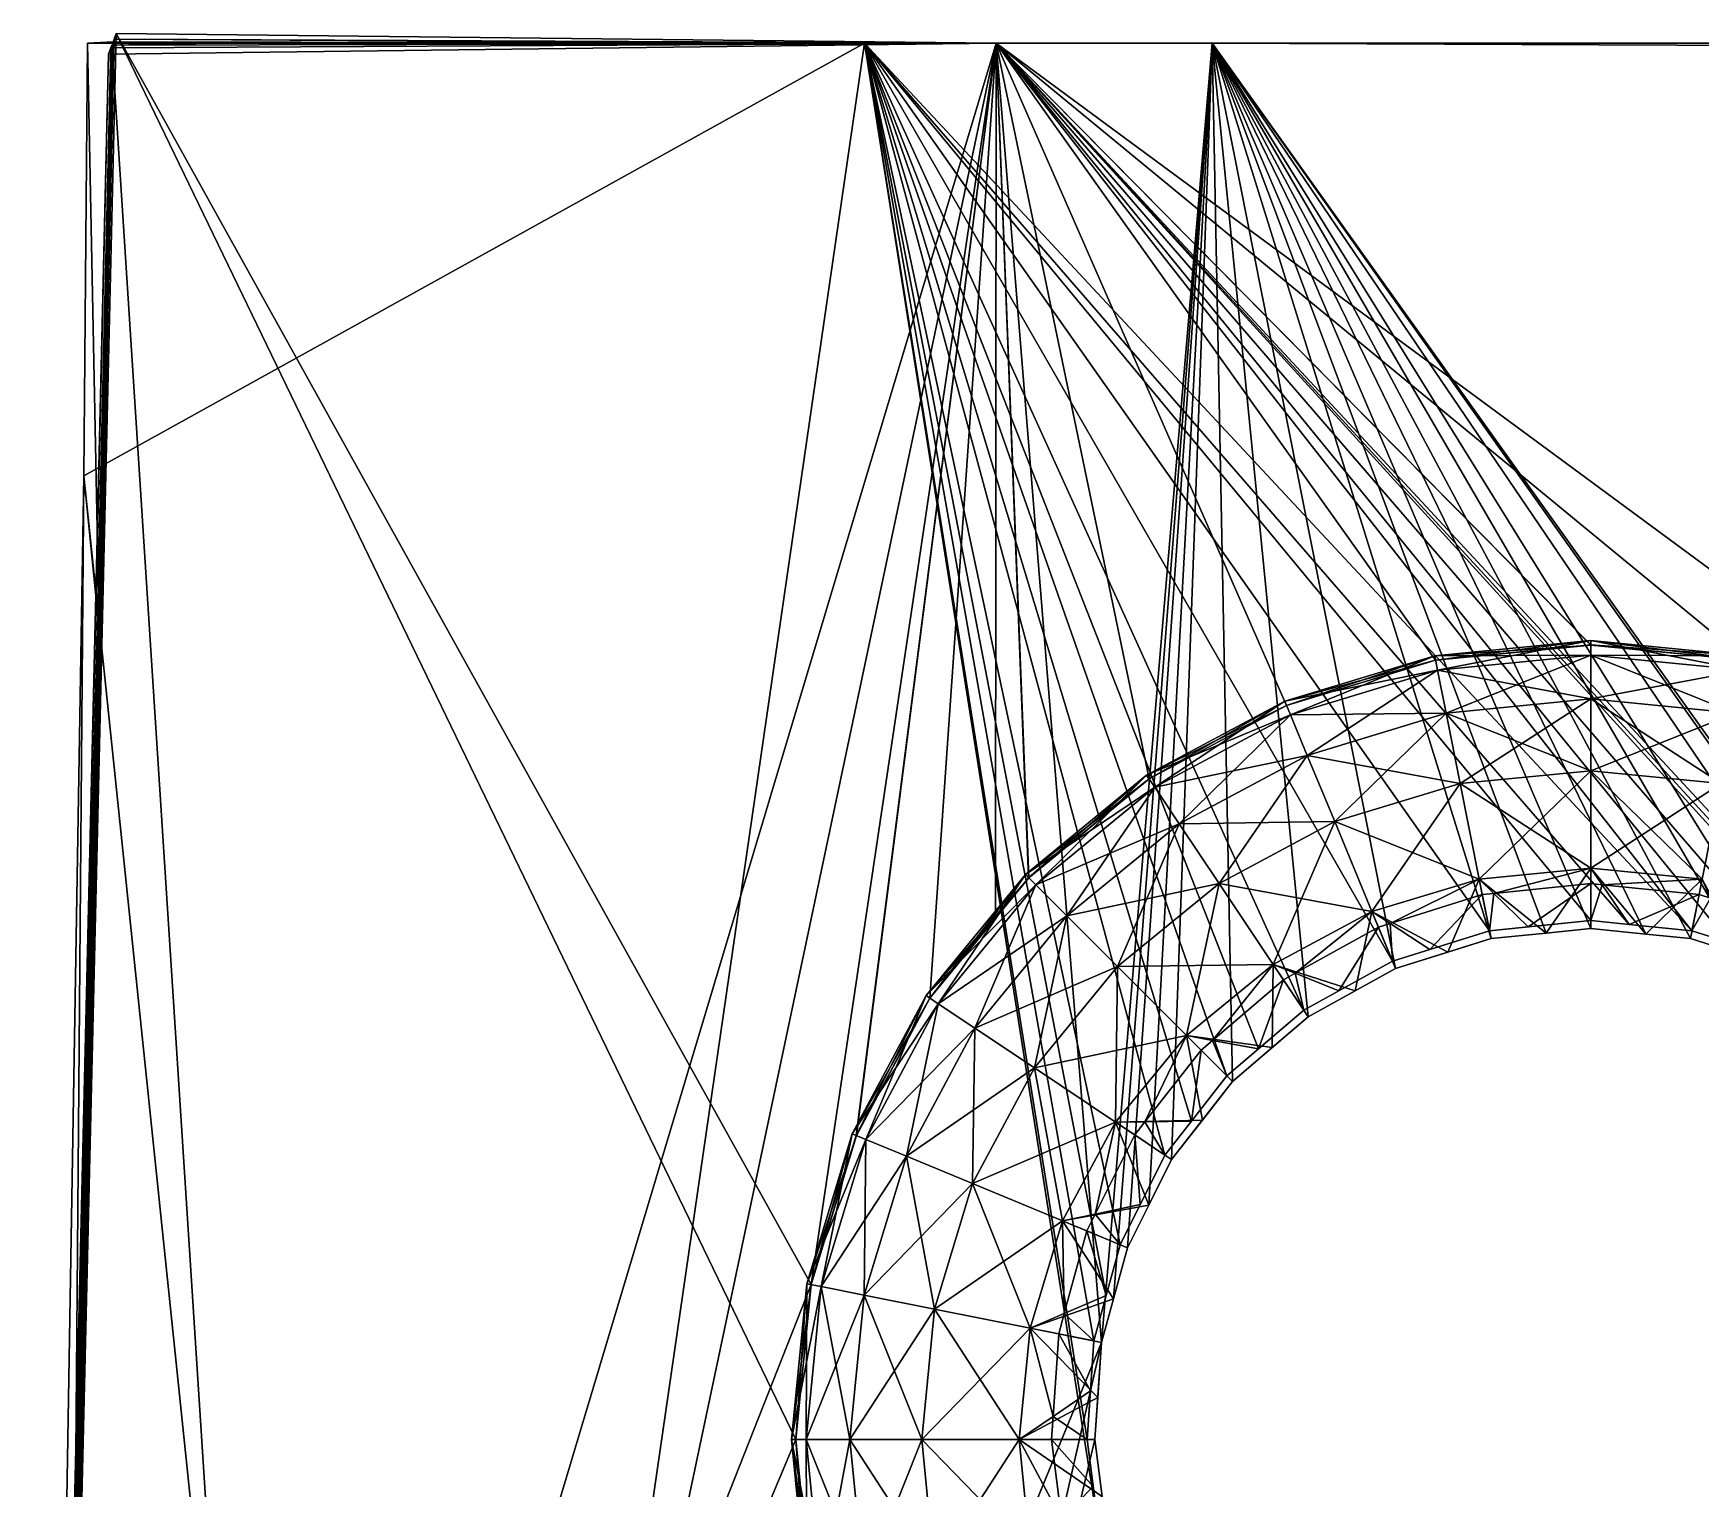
# Model space of a CAD drawing. Extents: x -4 to 137, y -13 to 10.
# Drawn here: x 129.038 to 132.27, y 0.952 to 3.773 of the extents above; entities that cross this region are included whole.
import ezdxf

# ---------------------------------------------------------------- set-up
doc = ezdxf.new("R2010")
doc.units = 0
doc.header["$MEASUREMENT"] = 0

msp = doc.modelspace()

# ---------------------------------------------------------------- linework, layer by layer
for points in [[(130.546127, 1.347416, -20.458923), (129.038467, -2.474059, -20.508068), (130.90448, 3.753922, -20.424419)], [(130.90448, 3.753922, -20.424419), (129.038467, -2.474059, -20.508068), (129.184372, 3.732794, -20.450243)], [(129.188675, 3.744788, -19.001154), (129.045807, -2.440143, -18.155001), (129.19072, 3.750339, -18.313505)], [(129.045807, -2.440143, -18.155001), (129.591476, -2.463961, -18.17906), (129.19072, 3.750339, -18.313505)], [(129.049133, -2.445647, -16.908186), (129.05394, -2.432048, -15.290351), (129.194885, 3.761699, -16.906315)], [(129.194885, 3.761699, -16.906315), (129.193054, 3.756686, -17.527205), (129.049133, -2.445647, -16.908186)], [(129.16629, 2.617997, -17.537811), (129.049133, -2.445647, -16.908186), (129.193054, 3.756686, -17.527205)], [(129.199203, 3.773057, -15.449228), (129.194885, 3.761699, -16.906315), (129.05394, -2.432048, -15.290351)], [(129.199203, 3.773057, -15.449228), (129.05394, -2.432048, -15.290351), (130.516266, 1.04693, -15.375971)], [(129.136551, 2.914978, -17.555918), (129.16629, 2.617997, -17.537811), (129.143494, 3.754221, -17.541269)], [(129.143494, 3.754221, -17.541269), (130.6492, 3.754221, -17.541269), (129.136551, 2.914978, -17.555918)], [(129.136551, 2.914978, -17.555918), (130.6492, 3.754221, -17.541269), (129.717072, -2.665063, -17.653318)], [(129.193054, 3.756686, -17.527205), (129.143494, 3.754221, -17.541269), (129.16629, 2.617997, -17.537811)], [(129.143494, 3.754221, -17.541269), (129.193054, 3.756686, -17.527205), (130.6492, 3.754221, -17.541269)], [(130.90448, 3.753922, -20.424419), (129.184372, 3.732794, -20.450243), (130.90448, 3.754221, -18.975273)], [(129.188675, 3.744788, -19.001154), (130.90448, 3.754221, -18.975273), (129.184372, 3.732794, -20.450243)], [(129.188675, 3.744788, -19.001154), (129.19072, 3.750339, -18.313505), (130.90448, 3.754221, -18.975273)], [(129.386536, 3.754221, -18.2876), (130.90448, 3.754221, -18.975273), (129.19072, 3.750339, -18.313505)], [(129.19072, 3.750339, -18.313505), (129.591476, -2.463961, -18.17906), (130.90448, 3.754221, -18.2876)], [(129.386536, 3.754221, -18.2876), (129.19072, 3.750339, -18.313505), (130.90448, 3.754221, -18.2876)], [(129.194885, 3.761699, -16.906315), (130.558075, 3.754221, -17.501268), (129.193054, 3.756686, -17.527205)], [(130.558075, 3.754221, -17.501268), (130.6492, 3.754221, -17.541269), (129.193054, 3.756686, -17.527205)], [(129.199203, 3.773057, -15.449228), (130.90448, 3.753818, -15.42322), (129.194885, 3.761699, -16.906315)], [(130.90448, 3.754223, -16.880358), (129.194885, 3.761699, -16.906315), (130.90448, 3.753818, -15.42322)], [(130.558075, 3.754221, -17.501268), (129.194885, 3.761699, -16.906315), (130.90448, 3.754221, -17.501268)], [(130.90448, 3.754223, -16.880358), (130.90448, 3.754221, -17.501268), (129.194885, 3.761699, -16.906315)], [(130.90448, 3.753818, -15.42322), (129.199203, 3.773057, -15.449228), (130.545868, 1.347491, -15.381218)], [(130.545868, 1.347491, -15.381218), (129.199203, 3.773057, -15.449228), (130.516266, 1.04693, -15.375971)], [(130.90448, 3.754221, -18.975273), (129.386536, 3.754221, -18.2876), (130.90448, 3.754221, -18.2876)], [(130.90448, 3.754221, -18.2876), (129.591476, -2.463961, -18.17906), (131.109146, 1.235486, -18.243633)], [(130.6492, 3.754221, -17.541269), (131.10553, 0.857637, -17.591829), (129.717072, -2.665063, -17.653318)], [(130.633545, 1.636503, -15.386262), (130.90448, 3.753818, -15.42322), (130.545868, 1.347491, -15.381218)], [(130.633789, 1.63638, -20.453878), (130.546127, 1.347416, -20.458923), (130.90448, 3.753922, -20.424419)], [(130.6492, 3.754221, -17.541269), (130.558075, 3.754221, -17.501268), (130.90448, 3.754221, -17.541269)], [(130.90448, 3.754221, -17.501268), (130.90448, 3.754221, -17.541269), (130.558075, 3.754221, -17.501268)], [(130.77594, 1.902856, -15.390911), (130.90448, 3.753818, -15.42322), (130.633545, 1.636503, -15.386262)], [(130.776154, 1.902688, -20.44923), (130.633789, 1.63638, -20.453878), (130.90448, 3.753922, -20.424419)], [(130.90448, 3.754221, -17.541269), (132.253342, 2.033376, -17.571306), (130.6492, 3.754221, -17.541269)], [(132.253342, 2.033376, -17.571306), (132.131805, 2.045721, -17.571091), (130.6492, 3.754221, -17.541269)], [(132.131805, 2.045721, -17.571091), (132.057129, 2.053306, -17.570959), (130.6492, 3.754221, -17.541269)], [(131.081161, 1.046922, -17.588524), (131.10553, 0.857637, -17.591829), (130.6492, 3.754221, -17.541269)], [(132.057129, 2.053306, -17.570959), (131.860901, 2.033376, -17.571306), (130.6492, 3.754221, -17.541269)], [(131.094238, 1.238452, -17.585182), (131.081161, 1.046922, -17.588524), (130.6492, 3.754221, -17.541269)], [(131.860901, 2.033376, -17.571306), (131.672913, 1.974499, -17.572334), (130.6492, 3.754221, -17.541269)], [(131.118073, 1.326127, -17.583651), (131.094238, 1.238452, -17.585182), (130.6492, 3.754221, -17.541269)], [(131.672913, 1.974499, -17.572334), (131.500931, 1.879326, -17.573996), (130.6492, 3.754221, -17.541269)], [(131.144897, 1.424778, -17.581928), (131.118073, 1.326127, -17.583651), (130.6492, 3.754221, -17.541269)], [(131.500931, 1.879326, -17.573996), (131.412994, 1.80424, -17.575306), (130.6492, 3.754221, -17.541269)], [(131.231781, 1.5984, -17.578899), (131.144897, 1.424778, -17.581928), (130.6492, 3.754221, -17.541269)], [(131.412994, 1.80424, -17.575306), (131.351944, 1.752103, -17.576216), (130.6492, 3.754221, -17.541269)], [(131.283127, 1.664086, -17.577751), (131.231781, 1.5984, -17.578899), (130.6492, 3.754221, -17.541269)], [(131.351944, 1.752103, -17.576216), (131.283127, 1.664086, -17.577751), (130.6492, 3.754221, -17.541269)], [(130.903549, 2.058324, -15.393625), (130.90448, 3.753818, -15.42322), (130.77594, 1.902856, -15.390911)], [(130.903549, 2.05789, -20.446522), (130.776154, 1.902688, -20.44923), (130.90448, 3.753922, -20.424419)], [(130.903549, 2.05789, -20.446522), (130.90448, 3.753922, -20.424419), (130.967743, 2.136112, -20.445156)], [(130.903549, 2.058324, -15.393625), (130.96756, 2.136318, -15.394986), (130.90448, 3.753818, -15.42322)], [(130.90448, 3.753818, -15.42322), (133.938065, 3.753818, -15.42322), (130.90448, 3.754223, -16.880358)], [(130.90448, 3.754223, -16.880358), (133.341324, 3.754222, -17.501268), (130.90448, 3.754221, -17.501268)], [(133.938065, 3.754223, -16.880358), (130.90448, 3.754223, -16.880358), (133.938065, 3.753818, -15.42322)], [(133.341324, 3.754222, -17.501268), (130.90448, 3.754223, -16.880358), (133.938065, 3.754222, -17.501268)], [(133.938065, 3.754223, -16.880358), (133.938065, 3.754222, -17.501268), (130.90448, 3.754223, -16.880358)], [(130.90448, 3.754221, -17.541269), (130.90448, 3.754221, -17.501268), (133.498306, 3.754222, -17.541269)], [(133.341324, 3.754222, -17.501268), (133.498306, 3.754222, -17.541269), (130.90448, 3.754221, -17.501268)], [(130.90448, 3.754221, -17.541269), (133.498306, 3.754222, -17.541269), (132.762314, 1.752104, -17.576216)], [(130.90448, 3.754221, -18.975273), (133.938065, 3.75422, -18.975273), (130.90448, 3.753922, -20.424419)], [(130.90448, 3.754221, -18.975273), (130.90448, 3.754221, -18.2876), (133.938065, 3.75422, -18.975273)], [(131.323151, 3.75422, -18.2876), (133.938065, 3.75422, -18.975273), (130.90448, 3.754221, -18.2876)], [(131.323151, 3.75422, -18.2876), (130.90448, 3.754221, -18.2876), (131.109146, 1.235486, -18.243633)], [(132.253342, 2.033376, -17.571306), (130.90448, 3.754221, -17.541269), (132.325775, 2.010692, -17.571703)], [(132.325775, 2.010692, -17.571703), (130.90448, 3.754221, -17.541269), (132.44133, 1.974499, -17.572334)], [(132.674225, 1.827324, -17.574903), (130.90448, 3.754221, -17.541269), (132.762314, 1.752104, -17.576216)], [(132.44133, 1.974499, -17.572334), (130.90448, 3.754221, -17.541269), (132.613312, 1.879327, -17.573996)], [(132.613312, 1.879327, -17.573996), (130.90448, 3.754221, -17.541269), (132.674225, 1.827324, -17.574903)], [(133.938065, 3.753922, -20.424419), (130.90448, 3.753922, -20.424419), (133.938065, 3.75422, -18.975273)], [(130.90448, 3.753922, -20.424419), (133.938065, 3.753922, -20.424419), (132.646683, 2.470019, -20.439327)], [(132.357681, 2.557675, -20.437798), (130.90448, 3.753922, -20.424419), (132.646683, 2.470019, -20.439327)], [(132.057129, 2.587274, -20.437281), (130.90448, 3.753922, -20.424419), (132.357681, 2.557675, -20.437798)], [(131.756577, 2.557676, -20.437798), (130.90448, 3.753922, -20.424419), (132.057129, 2.587274, -20.437281)], [(130.967743, 2.136112, -20.445156), (130.90448, 3.753922, -20.424419), (131.201202, 2.327675, -20.441813)], [(131.46756, 2.470019, -20.439327), (130.90448, 3.753922, -20.424419), (131.756577, 2.557676, -20.437798)], [(131.201202, 2.327675, -20.441813), (130.90448, 3.753922, -20.424419), (131.46756, 2.470019, -20.439327)], [(130.90448, 3.753818, -15.42322), (132.64679, 2.470284, -15.400816), (133.938065, 3.753818, -15.42322)], [(132.357727, 2.557956, -15.402346), (132.64679, 2.470284, -15.400816), (130.90448, 3.753818, -15.42322)], [(132.057129, 2.587557, -15.402863), (132.357727, 2.557956, -15.402346), (130.90448, 3.753818, -15.42322)], [(131.756516, 2.557956, -15.402346), (132.057129, 2.587557, -15.402863), (130.90448, 3.753818, -15.42322)], [(130.96756, 2.136318, -15.394986), (131.201065, 2.327915, -15.398331), (130.90448, 3.753818, -15.42322)], [(131.467468, 2.470284, -15.400816), (131.756516, 2.557956, -15.402346), (130.90448, 3.753818, -15.42322)], [(131.201065, 2.327915, -15.398331), (131.467468, 2.470284, -15.400816), (130.90448, 3.753818, -15.42322)], [(131.13208, 1.319822, -18.245106), (131.323151, 3.75422, -18.2876), (131.109146, 1.235486, -18.243633)], [(131.159042, 1.418923, -18.246836), (131.323151, 3.75422, -18.2876), (131.13208, 1.319822, -18.245106)], [(131.200439, 1.501668, -18.24828), (131.323151, 3.75422, -18.2876), (131.159042, 1.418923, -18.246836)], [(131.244568, 1.589857, -18.249819), (131.323151, 3.75422, -18.2876), (131.200439, 1.501668, -18.24828)], [(131.362869, 1.741176, -18.25246), (131.323151, 3.75422, -18.2876), (131.244568, 1.589857, -18.249819)], [(133.938065, 3.75422, -18.975273), (131.323151, 3.75422, -18.2876), (133.938065, 3.754221, -18.2876)], [(133.938065, 3.754221, -18.2876), (131.323151, 3.75422, -18.2876), (134.024551, 3.742448, -18.287384)], [(131.323151, 3.75422, -18.2876), (132.869675, 1.589856, -18.249819), (134.024551, 3.742448, -18.287384)], [(132.751389, 1.741176, -18.25246), (132.869675, 1.589856, -18.249819), (131.323151, 3.75422, -18.2876)], [(132.604706, 1.866431, -18.254648), (132.751389, 1.741176, -18.25246), (131.323151, 3.75422, -18.2876)], [(132.435379, 1.960124, -18.256283), (132.604706, 1.866431, -18.254648), (131.323151, 3.75422, -18.2876)], [(132.351944, 1.986261, -18.256739), (132.435379, 1.960124, -18.256283), (131.323151, 3.75422, -18.2876)], [(131.509537, 1.866431, -18.254648), (131.323151, 3.75422, -18.2876), (131.362869, 1.741176, -18.25246)], [(132.250305, 2.018096, -18.257294), (132.351944, 1.986261, -18.256739), (131.323151, 3.75422, -18.2876)], [(131.678864, 1.960126, -18.256283), (131.323151, 3.75422, -18.2876), (131.509537, 1.866431, -18.254648)], [(132.164154, 2.026844, -18.257448), (132.250305, 2.018096, -18.257294), (131.323151, 3.75422, -18.2876)], [(131.863937, 2.018096, -18.257294), (131.323151, 3.75422, -18.2876), (131.678864, 1.960126, -18.256283)], [(132.164154, 2.026844, -18.257448), (131.323151, 3.75422, -18.2876), (132.057129, 2.037713, -18.257637)], [(131.970978, 2.028964, -18.257484), (131.323151, 3.75422, -18.2876), (131.863937, 2.018096, -18.257294)], [(132.057129, 2.037713, -18.257637), (131.323151, 3.75422, -18.2876), (131.970978, 2.028964, -18.257484)], [(129.038467, -2.474059, -20.508068), (129.042877, -2.462694, -19.020126), (129.184372, 3.732794, -20.450243)], [(129.188675, 3.744788, -19.001154), (129.184372, 3.732794, -20.450243), (129.042877, -2.462694, -19.020126)], [(129.188675, 3.744788, -19.001154), (129.042877, -2.462694, -19.020126), (129.045807, -2.440143, -18.155001)], [(129.16629, 2.617997, -17.537811), (129.136551, 2.914978, -17.555918), (129.047119, -2.451111, -17.585037)], [(129.092102, -2.454402, -17.649641), (129.047119, -2.451111, -17.585037), (129.136551, 2.914978, -17.555918)], [(129.092102, -2.454402, -17.649641), (129.136551, 2.914978, -17.555918), (129.717072, -2.665063, -17.653318)], [(129.049133, -2.445647, -16.908186), (129.16629, 2.617997, -17.537811), (129.047119, -2.451111, -17.585037)], [(131.754852, 2.566503, -16.208389), (132.057129, 2.596273, -16.208389), (131.756516, 2.557956, -15.402346)], [(132.057129, 2.596273, -16.208389), (131.754852, 2.566503, -16.208389), (132.057129, 2.567765, -16.560669)], [(132.057129, 2.596272, -19.629211), (131.754852, 2.566503, -19.629211), (132.057129, 2.587274, -20.437281)], [(131.754852, 2.566503, -19.629211), (132.057129, 2.596272, -19.629211), (131.760422, 2.538543, -19.276932)], [(131.756577, 2.557676, -20.437798), (132.057129, 2.587274, -20.437281), (131.754852, 2.566503, -19.629211)], [(132.057129, 2.587557, -15.402863), (131.756516, 2.557956, -15.402346), (132.057129, 2.596273, -16.208389)], [(132.057129, 2.567765, -19.276932), (131.760422, 2.538543, -19.276932), (132.057129, 2.596272, -19.629211)], [(132.057129, 2.596273, -16.208389), (132.359375, 2.566503, -16.208389), (132.057129, 2.587557, -15.402863)], [(132.359375, 2.566503, -16.208389), (132.057129, 2.596273, -16.208389), (132.353821, 2.538542, -16.560669)], [(132.057129, 2.567765, -16.560669), (132.353821, 2.538542, -16.560669), (132.057129, 2.596273, -16.208389)], [(132.057129, 2.587274, -20.437281), (132.357681, 2.557675, -20.437798), (132.057129, 2.596272, -19.629211)], [(132.359375, 2.566503, -19.629211), (132.057129, 2.596272, -19.629211), (132.357681, 2.557675, -20.437798)], [(132.057129, 2.596272, -19.629211), (132.359375, 2.566503, -19.629211), (132.057129, 2.567765, -19.276932)], [(132.357727, 2.557956, -15.402346), (132.057129, 2.587557, -15.402863), (132.359375, 2.566503, -16.208389)], [(131.754852, 2.566503, -19.629211), (131.464203, 2.478336, -19.629211), (131.756577, 2.557676, -20.437798)], [(131.464203, 2.478336, -19.629211), (131.754852, 2.566503, -19.629211), (131.475128, 2.452, -19.276932)], [(131.464203, 2.478336, -16.208389), (131.754852, 2.566503, -16.208389), (131.467468, 2.470284, -15.400816)], [(131.754852, 2.566503, -16.208389), (131.464203, 2.478336, -16.208389), (131.760422, 2.538542, -16.560669)], [(131.46756, 2.470019, -20.439327), (131.756577, 2.557676, -20.437798), (131.464203, 2.478336, -19.629211)], [(131.756516, 2.557956, -15.402346), (131.467468, 2.470284, -15.400816), (131.754852, 2.566503, -16.208389)], [(131.760422, 2.538543, -19.276932), (131.475128, 2.452, -19.276932), (131.754852, 2.566503, -19.629211)], [(131.760422, 2.538542, -16.560669), (132.057129, 2.567765, -16.560669), (131.754852, 2.566503, -16.208389)], [(131.760422, 2.538543, -19.276932), (132.057129, 2.567765, -19.276932), (131.777023, 2.455093, -18.930557)], [(132.057129, 2.567765, -16.560669), (131.760422, 2.538542, -16.560669), (132.057129, 2.48268, -16.907042)], [(132.057129, 2.482679, -18.930557), (131.777023, 2.455093, -18.930557), (132.057129, 2.567765, -19.276932)], [(132.353821, 2.538542, -19.276932), (132.057129, 2.567765, -19.276932), (132.359375, 2.566503, -19.629211)], [(132.057129, 2.567765, -19.276932), (132.353821, 2.538542, -19.276932), (132.057129, 2.482679, -18.930557)], [(132.353821, 2.538542, -16.560669), (132.057129, 2.567765, -16.560669), (132.337234, 2.455092, -16.907042)], [(132.057129, 2.48268, -16.907042), (132.337234, 2.455092, -16.907042), (132.057129, 2.567765, -16.560669)], [(131.475128, 2.451999, -16.560669), (131.760422, 2.538542, -16.560669), (131.464203, 2.478336, -16.208389)], [(131.475128, 2.452, -19.276932), (131.760422, 2.538543, -19.276932), (131.50769, 2.373389, -18.930557)], [(131.760422, 2.538542, -16.560669), (131.475128, 2.451999, -16.560669), (131.777023, 2.455092, -16.907042)], [(131.777023, 2.455093, -18.930557), (131.50769, 2.373389, -18.930557), (131.760422, 2.538543, -19.276932)], [(131.777023, 2.455092, -16.907042), (132.057129, 2.48268, -16.907042), (131.760422, 2.538542, -16.560669)], [(132.337234, 2.455091, -18.930557), (132.057129, 2.482679, -18.930557), (132.353821, 2.538542, -19.276932)], [(131.464203, 2.478336, -19.629211), (131.19635, 2.33516, -19.629213), (131.46756, 2.470019, -20.439327)], [(131.19635, 2.33516, -19.629213), (131.464203, 2.478336, -19.629211), (131.212189, 2.311457, -19.276932)], [(131.19635, 2.335161, -16.208389), (131.464203, 2.478336, -16.208389), (131.201065, 2.327915, -15.398331)], [(131.464203, 2.478336, -16.208389), (131.19635, 2.335161, -16.208389), (131.475128, 2.451999, -16.560669)], [(131.201202, 2.327675, -20.441813), (131.46756, 2.470019, -20.439327), (131.19635, 2.33516, -19.629213)], [(131.467468, 2.470284, -15.400816), (131.201065, 2.327915, -15.398331), (131.464203, 2.478336, -16.208389)], [(131.475128, 2.452, -19.276932), (131.212189, 2.311457, -19.276932), (131.464203, 2.478336, -19.629211)], [(132.057129, 2.48268, -16.907042), (131.777023, 2.455092, -16.907042), (132.057129, 2.343667, -17.22821)], [(131.777023, 2.455093, -18.930557), (132.057129, 2.482679, -18.930557), (131.804138, 2.318749, -18.609388)], [(132.057129, 2.343666, -18.609388), (131.804138, 2.318749, -18.609388), (132.057129, 2.482679, -18.930557)], [(132.057129, 2.343667, -17.22821), (132.310104, 2.31875, -17.22821), (132.057129, 2.48268, -16.907042)], [(132.337234, 2.455092, -16.907042), (132.057129, 2.48268, -16.907042), (132.310104, 2.31875, -17.22821)], [(132.057129, 2.482679, -18.930557), (132.337234, 2.455091, -18.930557), (132.057129, 2.343666, -18.609388)], [(131.212189, 2.311457, -16.560669), (131.475128, 2.451999, -16.560669), (131.19635, 2.335161, -16.208389)], [(131.212189, 2.311457, -19.276932), (131.475128, 2.452, -19.276932), (131.25946, 2.240711, -18.930557)], [(131.475128, 2.451999, -16.560669), (131.212189, 2.311457, -16.560669), (131.50769, 2.373387, -16.907042)], [(131.50769, 2.373389, -18.930557), (131.25946, 2.240711, -18.930557), (131.475128, 2.452, -19.276932)], [(131.50769, 2.373387, -16.907042), (131.777023, 2.455092, -16.907042), (131.475128, 2.451999, -16.560669)], [(131.50769, 2.373389, -18.930557), (131.777023, 2.455093, -18.930557), (131.560883, 2.244959, -18.609388)], [(131.777023, 2.455092, -16.907042), (131.50769, 2.373387, -16.907042), (131.804138, 2.31875, -17.22821)], [(131.804138, 2.318749, -18.609388), (131.560883, 2.244959, -18.609388), (131.777023, 2.455093, -18.930557)], [(131.804138, 2.31875, -17.22821), (132.057129, 2.343667, -17.22821), (131.777023, 2.455092, -16.907042)], [(132.310104, 2.318749, -18.609388), (132.057129, 2.343666, -18.609388), (132.337234, 2.455091, -18.930557)], [(131.25946, 2.240711, -16.907042), (131.50769, 2.373387, -16.907042), (131.212189, 2.311457, -16.560669)], [(131.25946, 2.240711, -18.930557), (131.50769, 2.373389, -18.930557), (131.336685, 2.125125, -18.609388)], [(131.50769, 2.373387, -16.907042), (131.25946, 2.240711, -16.907042), (131.560883, 2.244957, -17.22821)], [(131.560883, 2.244959, -18.609388), (131.336685, 2.125125, -18.609388), (131.50769, 2.373389, -18.930557)], [(131.560883, 2.244957, -17.22821), (131.804138, 2.31875, -17.22821), (131.50769, 2.373387, -16.907042)], [(130.961563, 2.142479, -16.208389), (131.19635, 2.335161, -16.208389), (130.96756, 2.136318, -15.394986)], [(131.19635, 2.335161, -16.208389), (130.961563, 2.142479, -16.208389), (131.212189, 2.311457, -16.560669)], [(131.19635, 2.33516, -19.629213), (130.961563, 2.142479, -19.629211), (131.201202, 2.327675, -20.441813)], [(130.961563, 2.142479, -19.629211), (131.19635, 2.33516, -19.629213), (130.98172, 2.122322, -19.276932)], [(130.967743, 2.136112, -20.445156), (131.201202, 2.327675, -20.441813), (130.961563, 2.142479, -19.629211)], [(131.201065, 2.327915, -15.398331), (130.96756, 2.136318, -15.394986), (131.19635, 2.335161, -16.208389)], [(131.212189, 2.311457, -19.276932), (130.98172, 2.122322, -19.276932), (131.19635, 2.33516, -19.629213)], [(132.057129, 2.343667, -17.22821), (131.804138, 2.31875, -17.22821), (132.057129, 2.154879, -17.512299)], [(131.804138, 2.318749, -18.609388), (132.057129, 2.343666, -18.609388), (131.840973, 2.13359, -18.3253)], [(132.057129, 2.154879, -18.325302), (131.840973, 2.13359, -18.3253), (132.057129, 2.343666, -18.609388)], [(132.057129, 2.154879, -17.512299), (132.27327, 2.133589, -17.512297), (132.057129, 2.343667, -17.22821)], [(132.310104, 2.31875, -17.22821), (132.057129, 2.343667, -17.22821), (132.27327, 2.133589, -17.512297)], [(132.057129, 2.343666, -18.609388), (132.310104, 2.318749, -18.609388), (132.057129, 2.154879, -18.325302)], [(130.98172, 2.122322, -16.560669), (131.212189, 2.311457, -16.560669), (130.961563, 2.142479, -16.208389)], [(130.98172, 2.122322, -19.276932), (131.212189, 2.311457, -19.276932), (131.041885, 2.062156, -18.930557)], [(131.212189, 2.311457, -16.560669), (130.98172, 2.122322, -16.560669), (131.25946, 2.240711, -16.907042)], [(131.25946, 2.240711, -18.930557), (131.041885, 2.062156, -18.930557), (131.212189, 2.311457, -19.276932)], [(131.804138, 2.31875, -17.22821), (131.560883, 2.244957, -17.22821), (131.840973, 2.133589, -17.512297)], [(131.560883, 2.244959, -18.609388), (131.804138, 2.318749, -18.609388), (131.633133, 2.070539, -18.325302)], [(131.840973, 2.13359, -18.3253), (131.633133, 2.070539, -18.325302), (131.804138, 2.318749, -18.609388)], [(131.840973, 2.133589, -17.512297), (132.057129, 2.154879, -17.512299), (131.804138, 2.31875, -17.22821)], [(132.27327, 2.13359, -18.3253), (132.057129, 2.154879, -18.325302), (132.310104, 2.318749, -18.609388)], [(131.041885, 2.062156, -16.907042), (131.25946, 2.240711, -16.907042), (130.98172, 2.122322, -16.560669)], [(131.041885, 2.062156, -18.930557), (131.25946, 2.240711, -18.930557), (131.140182, 1.963859, -18.609388)], [(131.25946, 2.240711, -16.907042), (131.041885, 2.062156, -16.907042), (131.336685, 2.125126, -17.22821)], [(131.336685, 2.125125, -18.609388), (131.140182, 1.963859, -18.609388), (131.25946, 2.240711, -18.930557)], [(131.336685, 2.125126, -17.22821), (131.560883, 2.244957, -17.22821), (131.25946, 2.240711, -16.907042)], [(131.336685, 2.125125, -18.609388), (131.560883, 2.244959, -18.609388), (131.441574, 1.968154, -18.325302)], [(131.560883, 2.244957, -17.22821), (131.336685, 2.125126, -17.22821), (131.633133, 2.070539, -17.512299)], [(131.633133, 2.070539, -18.325302), (131.441574, 1.968154, -18.325302), (131.560883, 2.244959, -18.609388)], [(131.633133, 2.070539, -17.512299), (131.840973, 2.133589, -17.512297), (131.560883, 2.244957, -17.22821)], [(130.76889, 1.907694, -19.629213), (130.967743, 2.136112, -20.445156), (130.961563, 2.142479, -19.629211)], [(130.76889, 1.907694, -19.629213), (130.961563, 2.142479, -19.629211), (130.792587, 1.891858, -19.276932)], [(130.961563, 2.142479, -16.208389), (130.77594, 1.902856, -15.390911), (130.76889, 1.907694, -16.208389)], [(130.961563, 2.142479, -16.208389), (130.76889, 1.907694, -16.208389), (130.98172, 2.122322, -16.560669)], [(130.903549, 2.05789, -20.446522), (130.967743, 2.136112, -20.445156), (130.76889, 1.907694, -19.629213)], [(130.903549, 2.058324, -15.393625), (130.77594, 1.902856, -15.390911), (130.961563, 2.142479, -16.208389)], [(130.98172, 2.122322, -19.276932), (130.792587, 1.891858, -19.276932), (130.961563, 2.142479, -19.629211)], [(130.96756, 2.136318, -15.394986), (130.903549, 2.058324, -15.393625), (130.961563, 2.142479, -16.208389)], [(131.840973, 2.13359, -18.3253), (131.780472, 1.991951, -18.256838), (131.633133, 2.070539, -18.325302)], [(131.633133, 2.070539, -17.512299), (131.668472, 2.047478, -17.531059), (131.840973, 2.133589, -17.512297)], [(131.846985, 2.103381, -17.530085), (131.840973, 2.133589, -17.512297), (131.668472, 2.047478, -17.531059)], [(131.840973, 2.13359, -18.3253), (131.863937, 2.018096, -18.257294), (131.780472, 1.991951, -18.256838)], [(132.057129, 2.154879, -18.325302), (131.970978, 2.028964, -18.257484), (131.840973, 2.13359, -18.3253)], [(131.840973, 2.133589, -17.512297), (131.869507, 2.105669, -17.530045), (132.057129, 2.154879, -17.512299)], [(131.863937, 2.018096, -18.257294), (131.840973, 2.13359, -18.3253), (131.970978, 2.028964, -18.257484)], [(131.840973, 2.133589, -17.512297), (131.846985, 2.103381, -17.530085), (131.869507, 2.105669, -17.530045)], [(132.057129, 2.124727, -17.529711), (132.057129, 2.154879, -17.512299), (131.869507, 2.105669, -17.530045)], [(132.057129, 2.154879, -18.325302), (132.057129, 2.037713, -18.257637), (131.970978, 2.028964, -18.257484)], [(132.27327, 2.13359, -18.3253), (132.164154, 2.026844, -18.257448), (132.057129, 2.154879, -18.325302)], [(132.057129, 2.037713, -18.257637), (132.057129, 2.154879, -18.325302), (132.164154, 2.026844, -18.257448)], [(132.057129, 2.154879, -17.512299), (132.057129, 2.124727, -17.529711), (132.0793, 2.122475, -17.529751)], [(132.057129, 2.154879, -17.512299), (132.0793, 2.122475, -17.529751), (132.27327, 2.133589, -17.512297)], [(132.267258, 2.103381, -17.530085), (132.27327, 2.133589, -17.512297), (132.0793, 2.122475, -17.529751)], [(132.27327, 2.13359, -18.3253), (132.250305, 2.018096, -18.257294), (132.164154, 2.026844, -18.257448)], [(132.250305, 2.018096, -18.257294), (132.27327, 2.13359, -18.3253), (132.351944, 1.986261, -18.256739)], [(132.27327, 2.133589, -17.512297), (132.267258, 2.103381, -17.530085), (132.289093, 2.096543, -17.530203)], [(130.792587, 1.891857, -16.560669), (130.98172, 2.122322, -16.560669), (130.76889, 1.907694, -16.208389)], [(130.792587, 1.891858, -19.276932), (130.98172, 2.122322, -19.276932), (130.863342, 1.844586, -18.930557)], [(130.98172, 2.122322, -16.560669), (130.792587, 1.891857, -16.560669), (131.041885, 2.062156, -16.907042)], [(131.041885, 2.062156, -18.930557), (130.863342, 1.844586, -18.930557), (130.98172, 2.122322, -19.276932)], [(131.140182, 1.963858, -17.22821), (131.336685, 2.125126, -17.22821), (131.041885, 2.062156, -16.907042)], [(131.336685, 2.125126, -17.22821), (131.140182, 1.963858, -17.22821), (131.441574, 1.968153, -17.512299)], [(131.140182, 1.963859, -18.609388), (131.336685, 2.125125, -18.609388), (131.273682, 1.830365, -18.325302)], [(131.441574, 1.968154, -18.325302), (131.273682, 1.830365, -18.325302), (131.336685, 2.125125, -18.609388)], [(131.441574, 1.968153, -17.512299), (131.633133, 2.070539, -17.512299), (131.336685, 2.125126, -17.22821)], [(131.668472, 2.047478, -17.531059), (131.745499, 1.997231, -17.571938), (131.846985, 2.103381, -17.530085)], [(131.860901, 2.033376, -17.571306), (131.846985, 2.103381, -17.530085), (131.745499, 1.997231, -17.571938)], [(131.846985, 2.103381, -17.530085), (131.860901, 2.033376, -17.571306), (131.869507, 2.105669, -17.530045)], [(131.935654, 2.040967, -17.571173), (131.869507, 2.105669, -17.530045), (131.860901, 2.033376, -17.571306)], [(131.869507, 2.105669, -17.530045), (131.935654, 2.040967, -17.571173), (132.057129, 2.124727, -17.529711)], [(132.057129, 2.053306, -17.570959), (132.057129, 2.124727, -17.529711), (131.935654, 2.040967, -17.571173)], [(132.057129, 2.124727, -17.529711), (132.057129, 2.053306, -17.570959), (132.0793, 2.122475, -17.529751)], [(132.131805, 2.045721, -17.571091), (132.0793, 2.122475, -17.529751), (132.057129, 2.053306, -17.570959)], [(132.0793, 2.122475, -17.529751), (132.131805, 2.045721, -17.571091), (132.267258, 2.103381, -17.530085)], [(132.253342, 2.033376, -17.571306), (132.267258, 2.103381, -17.530085), (132.131805, 2.045721, -17.571091)], [(132.267258, 2.103381, -17.530085), (132.253342, 2.033376, -17.571306), (132.289093, 2.096543, -17.530203)], [(131.633133, 2.070539, -18.325302), (131.600815, 1.916938, -18.255529), (131.441574, 1.968154, -18.325302)], [(131.441574, 1.968153, -17.512299), (131.484253, 1.951019, -17.532743), (131.633133, 2.070539, -17.512299)], [(131.645645, 2.040326, -17.531185), (131.633133, 2.070539, -17.512299), (131.484253, 1.951019, -17.532743)], [(131.633133, 2.070539, -18.325302), (131.678864, 1.960126, -18.256283), (131.600815, 1.916938, -18.255529)], [(131.678864, 1.960126, -18.256283), (131.633133, 2.070539, -18.325302), (131.780472, 1.991951, -18.256838)], [(131.633133, 2.070539, -17.512299), (131.645645, 2.040326, -17.531185), (131.668472, 2.047478, -17.531059)], [(132.325775, 2.010692, -17.571703), (132.289093, 2.096543, -17.530203), (132.253342, 2.033376, -17.571306)], [(130.776154, 1.902688, -20.44923), (130.903549, 2.05789, -20.446522), (130.76889, 1.907694, -19.629213)], [(130.863342, 1.844587, -16.907042), (131.041885, 2.062156, -16.907042), (130.792587, 1.891857, -16.560669)], [(130.863342, 1.844586, -18.930557), (131.041885, 2.062156, -18.930557), (130.978912, 1.767354, -18.609388)], [(131.041885, 2.062156, -16.907042), (130.863342, 1.844587, -16.907042), (131.140182, 1.963858, -17.22821)], [(131.140182, 1.963859, -18.609388), (130.978912, 1.767354, -18.609388), (131.041885, 2.062156, -18.930557)], [(131.484253, 1.951019, -17.532743), (131.569016, 1.917001, -17.573338), (131.645645, 2.040326, -17.531185)], [(131.672913, 1.974499, -17.572334), (131.645645, 2.040326, -17.531185), (131.569016, 1.917001, -17.573338)], [(131.645645, 2.040326, -17.531185), (131.672913, 1.974499, -17.572334), (131.668472, 2.047478, -17.531059)], [(131.745499, 1.997231, -17.571938), (131.668472, 2.047478, -17.531059), (131.672913, 1.974499, -17.572334)], [(131.935654, 2.040967, -17.571173), (131.860901, 2.033376, -17.571306), (132.057129, 2.053306, -17.570959)], [(131.745499, 1.997231, -17.571938), (131.672913, 1.974499, -17.572334), (131.860901, 2.033376, -17.571306)], [(131.780472, 1.991951, -18.256838), (131.863937, 2.018096, -18.257294), (131.678864, 1.960126, -18.256283)], [(131.569016, 1.917001, -17.573338), (131.500931, 1.879326, -17.573996), (131.672913, 1.974499, -17.572334)], [(130.978912, 1.767354, -17.22821), (131.140182, 1.963858, -17.22821), (130.863342, 1.844587, -16.907042)], [(130.978912, 1.767354, -18.609388), (131.140182, 1.963859, -18.609388), (131.135895, 1.66247, -18.3253)], [(131.140182, 1.963858, -17.22821), (130.978912, 1.767354, -17.22821), (131.273682, 1.830365, -17.512297)], [(131.273682, 1.830365, -18.325302), (131.135895, 1.66247, -18.3253), (131.140182, 1.963859, -18.609388)], [(131.273682, 1.830365, -17.512297), (131.441574, 1.968153, -17.512299), (131.140182, 1.963858, -17.22821)], [(131.441574, 1.968154, -18.325302), (131.439804, 1.806873, -18.253607), (131.273682, 1.830365, -18.325302)], [(131.273682, 1.830365, -17.512297), (131.323914, 1.820946, -17.535013), (131.441574, 1.968153, -17.512299)], [(131.461456, 1.9384, -17.532965), (131.441574, 1.968153, -17.512299), (131.323914, 1.820946, -17.535013)], [(131.441574, 1.968154, -18.325302), (131.509537, 1.866431, -18.254648), (131.439804, 1.806873, -18.253607)], [(131.509537, 1.866431, -18.254648), (131.441574, 1.968154, -18.325302), (131.600815, 1.916938, -18.255529)], [(131.441574, 1.968153, -17.512299), (131.461456, 1.9384, -17.532965), (131.484253, 1.951019, -17.532743)], [(131.461456, 1.9384, -17.532965), (131.500931, 1.879326, -17.573996), (131.484253, 1.951019, -17.532743)], [(131.569016, 1.917001, -17.573338), (131.484253, 1.951019, -17.532743), (131.500931, 1.879326, -17.573996)], [(131.600815, 1.916938, -18.255529), (131.678864, 1.960126, -18.256283), (131.509537, 1.866431, -18.254648)], [(130.76889, 1.907694, -19.629213), (130.625702, 1.639833, -19.629211), (130.776154, 1.902688, -20.44923)], [(130.625702, 1.639833, -19.629211), (130.76889, 1.907694, -19.629213), (130.652054, 1.628925, -19.276932)], [(130.625702, 1.639833, -16.208389), (130.76889, 1.907694, -16.208389), (130.633545, 1.636503, -15.386262)], [(130.76889, 1.907694, -16.208389), (130.625702, 1.639833, -16.208389), (130.792587, 1.891857, -16.560669)], [(130.77594, 1.902856, -15.390911), (130.633545, 1.636503, -15.386262), (130.76889, 1.907694, -16.208389)], [(130.792587, 1.891858, -19.276932), (130.652054, 1.628925, -19.276932), (130.76889, 1.907694, -19.629213)], [(131.323914, 1.820946, -17.535013), (131.412994, 1.80424, -17.575306), (131.461456, 1.9384, -17.532965)], [(131.500931, 1.879326, -17.573996), (131.461456, 1.9384, -17.532965), (131.412994, 1.80424, -17.575306)], [(130.633789, 1.63638, -20.453878), (130.776154, 1.902688, -20.44923), (130.625702, 1.639833, -19.629211)], [(130.652054, 1.628924, -16.560669), (130.792587, 1.891857, -16.560669), (130.625702, 1.639833, -16.208389)], [(130.652054, 1.628925, -19.276932), (130.792587, 1.891858, -19.276932), (130.730667, 1.596363, -18.930557)], [(130.792587, 1.891857, -16.560669), (130.652054, 1.628924, -16.560669), (130.863342, 1.844587, -16.907042)], [(130.863342, 1.844586, -18.930557), (130.730667, 1.596363, -18.930557), (130.792587, 1.891858, -19.276932)], [(130.730667, 1.596363, -16.907042), (130.863342, 1.844587, -16.907042), (130.652054, 1.628924, -16.560669)], [(130.863342, 1.844587, -16.907042), (130.730667, 1.596363, -16.907042), (130.978912, 1.767354, -17.22821)], [(130.730667, 1.596363, -18.930557), (130.863342, 1.844586, -18.930557), (130.859085, 1.543166, -18.609388)], [(130.978912, 1.767354, -18.609388), (130.859085, 1.543166, -18.609388), (130.863342, 1.844586, -18.930557)], [(131.439804, 1.806873, -18.253607), (131.509537, 1.866431, -18.254648), (131.362869, 1.741176, -18.25246)], [(131.135895, 1.66247, -17.512299), (131.273682, 1.830365, -17.512297), (130.978912, 1.767354, -17.22821)], [(131.273682, 1.830365, -18.325302), (131.304428, 1.666423, -18.251156), (131.135895, 1.66247, -18.3253)], [(131.135895, 1.66247, -17.512299), (131.193192, 1.663098, -17.537769), (131.273682, 1.830365, -17.512297)], [(131.301895, 1.802148, -17.535343), (131.273682, 1.830365, -17.512297), (131.193192, 1.663098, -17.537769)], [(131.273682, 1.830365, -18.325302), (131.362869, 1.741176, -18.25246), (131.304428, 1.666423, -18.251156)], [(131.362869, 1.741176, -18.25246), (131.273682, 1.830365, -18.325302), (131.439804, 1.806873, -18.253607)], [(131.273682, 1.830365, -17.512297), (131.301895, 1.802148, -17.535343), (131.323914, 1.820946, -17.535013)], [(131.301895, 1.802148, -17.535343), (131.351944, 1.752103, -17.576216), (131.323914, 1.820946, -17.535013)], [(131.412994, 1.80424, -17.575306), (131.323914, 1.820946, -17.535013), (131.351944, 1.752103, -17.576216)], [(131.193192, 1.663098, -17.537769), (131.283127, 1.664086, -17.577751), (131.301895, 1.802148, -17.535343)], [(131.351944, 1.752103, -17.576216), (131.301895, 1.802148, -17.535343), (131.283127, 1.664086, -17.577751)], [(130.859085, 1.543165, -17.22821), (130.978912, 1.767354, -17.22821), (130.730667, 1.596363, -16.907042)], [(130.859085, 1.543166, -18.609388), (130.978912, 1.767354, -18.609388), (131.033508, 1.470919, -18.325302)], [(130.978912, 1.767354, -17.22821), (130.859085, 1.543165, -17.22821), (131.135895, 1.66247, -17.512299)], [(131.135895, 1.66247, -18.3253), (131.033508, 1.470919, -18.325302), (130.978912, 1.767354, -18.609388)], [(131.304428, 1.666423, -18.251156), (131.362869, 1.741176, -18.25246), (131.244568, 1.589857, -18.249819)], [(131.033508, 1.470919, -17.512297), (131.135895, 1.66247, -17.512299), (130.859085, 1.543165, -17.22821)], [(131.135895, 1.66247, -18.3253), (131.200439, 1.501668, -18.24828), (131.033508, 1.470919, -18.325302)], [(131.033508, 1.470919, -17.512297), (131.096466, 1.484161, -17.540894), (131.135895, 1.66247, -17.512299)], [(131.173203, 1.637537, -17.538216), (131.135895, 1.66247, -17.512299), (131.096466, 1.484161, -17.540894)], [(131.244568, 1.589857, -18.249819), (131.135895, 1.66247, -18.3253), (131.304428, 1.666423, -18.251156)], [(131.135895, 1.66247, -17.512299), (131.173203, 1.637537, -17.538216), (131.193192, 1.663098, -17.537769)], [(131.135895, 1.66247, -18.3253), (131.244568, 1.589857, -18.249819), (131.200439, 1.501668, -18.24828)], [(131.173203, 1.637537, -17.538216), (131.231781, 1.5984, -17.578899), (131.193192, 1.663098, -17.537769)], [(131.283127, 1.664086, -17.577751), (131.193192, 1.663098, -17.537769), (131.231781, 1.5984, -17.578899)], [(130.625702, 1.639833, -19.629211), (130.537537, 1.349186, -19.629211), (130.633789, 1.63638, -20.453878)], [(130.537537, 1.349186, -19.629211), (130.625702, 1.639833, -19.629211), (130.565506, 1.343626, -19.276932)], [(130.537537, 1.349186, -16.208389), (130.625702, 1.639833, -16.208389), (130.545868, 1.347491, -15.381218)], [(130.625702, 1.639833, -16.208389), (130.537537, 1.349186, -16.208389), (130.652054, 1.628924, -16.560669)], [(130.546127, 1.347416, -20.458923), (130.633789, 1.63638, -20.453878), (130.537537, 1.349186, -19.629211)], [(130.565506, 1.343624, -16.560669), (130.652054, 1.628924, -16.560669), (130.537537, 1.349186, -16.208389)], [(130.633545, 1.636503, -15.386262), (130.545868, 1.347491, -15.381218), (130.625702, 1.639833, -16.208389)], [(130.652054, 1.628925, -19.276932), (130.565506, 1.343626, -19.276932), (130.625702, 1.639833, -19.629211)], [(130.565506, 1.343626, -19.276932), (130.652054, 1.628925, -19.276932), (130.648956, 1.327025, -18.930557)], [(130.652054, 1.628924, -16.560669), (130.565506, 1.343624, -16.560669), (130.730667, 1.596363, -16.907042)], [(130.730667, 1.596363, -18.930557), (130.648956, 1.327025, -18.930557), (130.652054, 1.628925, -19.276932)], [(131.096466, 1.484161, -17.540894), (131.183807, 1.502535, -17.580572), (131.173203, 1.637537, -17.538216)], [(131.231781, 1.5984, -17.578899), (131.173203, 1.637537, -17.538216), (131.183807, 1.502535, -17.580572)], [(130.648956, 1.327025, -16.907042), (130.730667, 1.596363, -16.907042), (130.565506, 1.343624, -16.560669)], [(130.648956, 1.327025, -18.930557), (130.730667, 1.596363, -18.930557), (130.785294, 1.299905, -18.60939)], [(130.730667, 1.596363, -16.907042), (130.648956, 1.327025, -16.907042), (130.859085, 1.543165, -17.22821)], [(130.859085, 1.543166, -18.609388), (130.785294, 1.299905, -18.60939), (130.730667, 1.596363, -18.930557)], [(131.183807, 1.502535, -17.580572), (131.144897, 1.424778, -17.581928), (131.231781, 1.5984, -17.578899)], [(130.785294, 1.299903, -17.22821), (130.859085, 1.543165, -17.22821), (130.648956, 1.327025, -16.907042)], [(130.785294, 1.299905, -18.60939), (130.859085, 1.543166, -18.609388), (130.970459, 1.263074, -18.325302)], [(130.859085, 1.543165, -17.22821), (130.785294, 1.299903, -17.22821), (131.033508, 1.470919, -17.512297)], [(131.033508, 1.470919, -18.325302), (130.970459, 1.263074, -18.325302), (130.859085, 1.543166, -18.609388)], [(131.159042, 1.418923, -18.246836), (131.033508, 1.470919, -18.325302), (131.200439, 1.501668, -18.24828)], [(131.183807, 1.502535, -17.580572), (131.096466, 1.484161, -17.540894), (131.144897, 1.424778, -17.581928)], [(130.970459, 1.263073, -17.512297), (131.033508, 1.470919, -17.512297), (130.785294, 1.299903, -17.22821)], [(131.033508, 1.470919, -18.325302), (131.13208, 1.319822, -18.245106), (130.970459, 1.263074, -18.325302)], [(130.970459, 1.263073, -17.512297), (131.036575, 1.291317, -17.544258), (131.033508, 1.470919, -17.512297)], [(131.033508, 1.470919, -17.512297), (131.08017, 1.451594, -17.541462), (131.096466, 1.484161, -17.540894)], [(131.033508, 1.470919, -18.325302), (131.159042, 1.418923, -18.246836), (131.13208, 1.319822, -18.245106)], [(131.08017, 1.451594, -17.541462), (131.033508, 1.470919, -17.512297), (131.036575, 1.291317, -17.544258)], [(131.08017, 1.451594, -17.541462), (131.144897, 1.424778, -17.581928), (131.096466, 1.484161, -17.540894)], [(131.036575, 1.291317, -17.544258), (131.118073, 1.326127, -17.583651), (131.08017, 1.451594, -17.541462)], [(131.144897, 1.424778, -17.581928), (131.08017, 1.451594, -17.541462), (131.118073, 1.326127, -17.583651)], [(130.516525, 1.046906, -20.464169), (129.038467, -2.474059, -20.508068), (130.546127, 1.347416, -20.458923)], [(130.537537, 1.349186, -19.629211), (130.507767, 1.046923, -19.629213), (130.546127, 1.347416, -20.458923)], [(130.507767, 1.046923, -19.629213), (130.537537, 1.349186, -19.629211), (130.536285, 1.046923, -19.276932)], [(130.507767, 1.046922, -16.208389), (130.537537, 1.349186, -16.208389), (130.516266, 1.04693, -15.375971)], [(130.537537, 1.349186, -16.208389), (130.507767, 1.046922, -16.208389), (130.565506, 1.343624, -16.560669)], [(130.516525, 1.046906, -20.464169), (130.546127, 1.347416, -20.458923), (130.507767, 1.046923, -19.629213)], [(130.536285, 1.046922, -16.560669), (130.565506, 1.343624, -16.560669), (130.507767, 1.046922, -16.208389)], [(130.545868, 1.347491, -15.381218), (130.516266, 1.04693, -15.375971), (130.537537, 1.349186, -16.208389)], [(130.565506, 1.343626, -19.276932), (130.536285, 1.046923, -19.276932), (130.537537, 1.349186, -19.629211)], [(130.536285, 1.046923, -19.276932), (130.565506, 1.343626, -19.276932), (130.621368, 1.046923, -18.930555)], [(130.565506, 1.343624, -16.560669), (130.536285, 1.046922, -16.560669), (130.648956, 1.327025, -16.907042)], [(130.621368, 1.046923, -16.907042), (130.648956, 1.327025, -16.907042), (130.536285, 1.046922, -16.560669)], [(130.648956, 1.327025, -18.930557), (130.621368, 1.046923, -18.930555), (130.565506, 1.343626, -19.276932)], [(130.621368, 1.046923, -18.930555), (130.648956, 1.327025, -18.930557), (130.760376, 1.046923, -18.609388)], [(130.648956, 1.327025, -16.907042), (130.621368, 1.046923, -16.907042), (130.785294, 1.299903, -17.22821)], [(130.785294, 1.299905, -18.60939), (130.760376, 1.046923, -18.609388), (130.648956, 1.327025, -18.930557)], [(131.118073, 1.326127, -17.583651), (131.036575, 1.291317, -17.544258), (131.094238, 1.238452, -17.585182)], [(130.760376, 1.046922, -17.22821), (130.785294, 1.299903, -17.22821), (130.621368, 1.046923, -16.907042)], [(130.760376, 1.046923, -18.609388), (130.785294, 1.299905, -18.60939), (130.949173, 1.046923, -18.325302)], [(130.785294, 1.299903, -17.22821), (130.760376, 1.046922, -17.22821), (130.970459, 1.263073, -17.512297)], [(130.970459, 1.263074, -18.325302), (130.949173, 1.046923, -18.325302), (130.785294, 1.299905, -18.60939)], [(131.109146, 1.235486, -18.243633), (130.970459, 1.263074, -18.325302), (131.13208, 1.319822, -18.245106)], [(130.949173, 1.046922, -17.512299), (130.970459, 1.263073, -17.512297), (130.760376, 1.046922, -17.22821)], [(130.970459, 1.263074, -18.325302), (131.101868, 1.128746, -18.241772), (130.949173, 1.046923, -18.325302)], [(130.949173, 1.046922, -17.512299), (131.014969, 1.091942, -17.547739), (130.970459, 1.263073, -17.512297)], [(130.970459, 1.263073, -17.512297), (131.025909, 1.252045, -17.544945), (131.036575, 1.291317, -17.544258)], [(130.970459, 1.263074, -18.325302), (131.109146, 1.235486, -18.243633), (131.101868, 1.128746, -18.241772)], [(131.025909, 1.252045, -17.544945), (130.970459, 1.263073, -17.512297), (131.014969, 1.091942, -17.547739)], [(131.025909, 1.252045, -17.544945), (131.094238, 1.238452, -17.585182), (131.036575, 1.291317, -17.544258)], [(129.591476, -2.463961, -18.17906), (129.591995, -2.46449, -18.17905), (131.109146, 1.235486, -18.243633)], [(129.591995, -2.46449, -18.17905), (130.24646, -2.553458, -18.177498), (131.109146, 1.235486, -18.243633)], [(131.109146, 1.235486, -18.243633), (130.24646, -2.553458, -18.177498), (131.096283, 1.046922, -18.240343)], [(131.014969, 1.091942, -17.547739), (131.087631, 1.141651, -17.586872), (131.025909, 1.252045, -17.544945)], [(131.094238, 1.238452, -17.585182), (131.025909, 1.252045, -17.544945), (131.087631, 1.141651, -17.586872)], [(131.087631, 1.141651, -17.586872), (131.081161, 1.046922, -17.588524), (131.094238, 1.238452, -17.585182)], [(131.101868, 1.128746, -18.241772), (131.109146, 1.235486, -18.243633), (131.096283, 1.046922, -18.240343)], [(131.087631, 1.141651, -17.586872), (131.014969, 1.091942, -17.547739), (131.081161, 1.046922, -17.588524)], [(131.096283, 1.046922, -18.240343), (130.949173, 1.046923, -18.325302), (131.101868, 1.128746, -18.241772)], [(130.949173, 1.046922, -17.512299), (131.011902, 1.046922, -17.548525), (131.014969, 1.091942, -17.547739)], [(131.011902, 1.046922, -17.548525), (131.081161, 1.046922, -17.588524), (131.014969, 1.091942, -17.547739)], [(130.546127, 0.746396, -20.469414), (129.038467, -2.474059, -20.508068), (130.516525, 1.046906, -20.464169)], [(130.516266, 1.04693, -15.375971), (129.05394, -2.432048, -15.290351), (130.545868, 0.746367, -15.370725)], [(131.096283, 1.046922, -18.240343), (130.24646, -2.553458, -18.177498), (131.110489, 0.936551, -18.238417)], [(130.516266, 1.04693, -15.375971), (130.545868, 0.746367, -15.370725), (130.507767, 1.046922, -16.208389)], [(130.507767, 1.046923, -19.629213), (130.537537, 0.744659, -19.629213), (130.516525, 1.046906, -20.464169)], [(130.537537, 0.744659, -19.629213), (130.507767, 1.046923, -19.629213), (130.565506, 0.750221, -19.276932)], [(130.536285, 1.046923, -19.276932), (130.565506, 0.750221, -19.276932), (130.507767, 1.046923, -19.629213)], [(130.537537, 0.744658, -16.208389), (130.507767, 1.046922, -16.208389), (130.545868, 0.746367, -15.370725)], [(130.507767, 1.046922, -16.208389), (130.537537, 0.744658, -16.208389), (130.536285, 1.046922, -16.560669)], [(130.546127, 0.746396, -20.469414), (130.516525, 1.046906, -20.464169), (130.537537, 0.744659, -19.629213)], [(130.565506, 0.750221, -19.276932), (130.536285, 1.046923, -19.276932), (130.648956, 0.766821, -18.930557)], [(130.621368, 1.046923, -18.930555), (130.648956, 0.766821, -18.930557), (130.536285, 1.046923, -19.276932)], [(130.536285, 1.046922, -16.560669), (130.565506, 0.75022, -16.560669), (130.621368, 1.046923, -16.907042)], [(130.565506, 0.75022, -16.560669), (130.536285, 1.046922, -16.560669), (130.537537, 0.744658, -16.208389)], [(130.648956, 0.76682, -16.907042), (130.621368, 1.046923, -16.907042), (130.565506, 0.75022, -16.560669)], [(130.648956, 0.766821, -18.930557), (130.621368, 1.046923, -18.930555), (130.785294, 0.79394, -18.609388)], [(130.760376, 1.046923, -18.609388), (130.785294, 0.79394, -18.609388), (130.621368, 1.046923, -18.930555)], [(130.621368, 1.046923, -16.907042), (130.648956, 0.76682, -16.907042), (130.760376, 1.046922, -17.22821)], [(130.785294, 0.79394, -17.22821), (130.760376, 1.046922, -17.22821), (130.648956, 0.76682, -16.907042)], [(130.785294, 0.79394, -18.609388), (130.760376, 1.046923, -18.609388), (130.970459, 0.830772, -18.3253)], [(130.949173, 1.046923, -18.325302), (130.970459, 0.830772, -18.3253), (130.760376, 1.046923, -18.609388)], [(130.760376, 1.046922, -17.22821), (130.785294, 0.79394, -17.22821), (130.949173, 1.046922, -17.512299)], [(130.970459, 0.830771, -17.512297), (130.949173, 1.046922, -17.512299), (130.785294, 0.79394, -17.22821)], [(130.949173, 1.046923, -18.325302), (131.096283, 1.046922, -18.240343), (131.110489, 0.936551, -18.238417)], [(130.949173, 1.046923, -18.325302), (131.110489, 0.936551, -18.238417), (130.970459, 0.830772, -18.3253)], [(130.970459, 0.830771, -17.512297), (131.031662, 0.89334, -17.551205), (130.949173, 1.046922, -17.512299)], [(131.011902, 1.046922, -17.548525), (130.949173, 1.046922, -17.512299), (131.031662, 0.89334, -17.551205)], [(131.081161, 1.046922, -17.588524), (131.011902, 1.046922, -17.548525), (131.09288, 0.955906, -17.590113)], [(131.031662, 0.89334, -17.551205), (131.09288, 0.955906, -17.590113), (131.011902, 1.046922, -17.548525)], [(131.09288, 0.955906, -17.590113), (131.10553, 0.857637, -17.591829), (131.081161, 1.046922, -17.588524)], [(131.09288, 0.955906, -17.590113), (131.031662, 0.89334, -17.551205), (131.10553, 0.857637, -17.591829)]]:
    msp.add_3dface(points)

doc.saveas('drawing.dxf')
